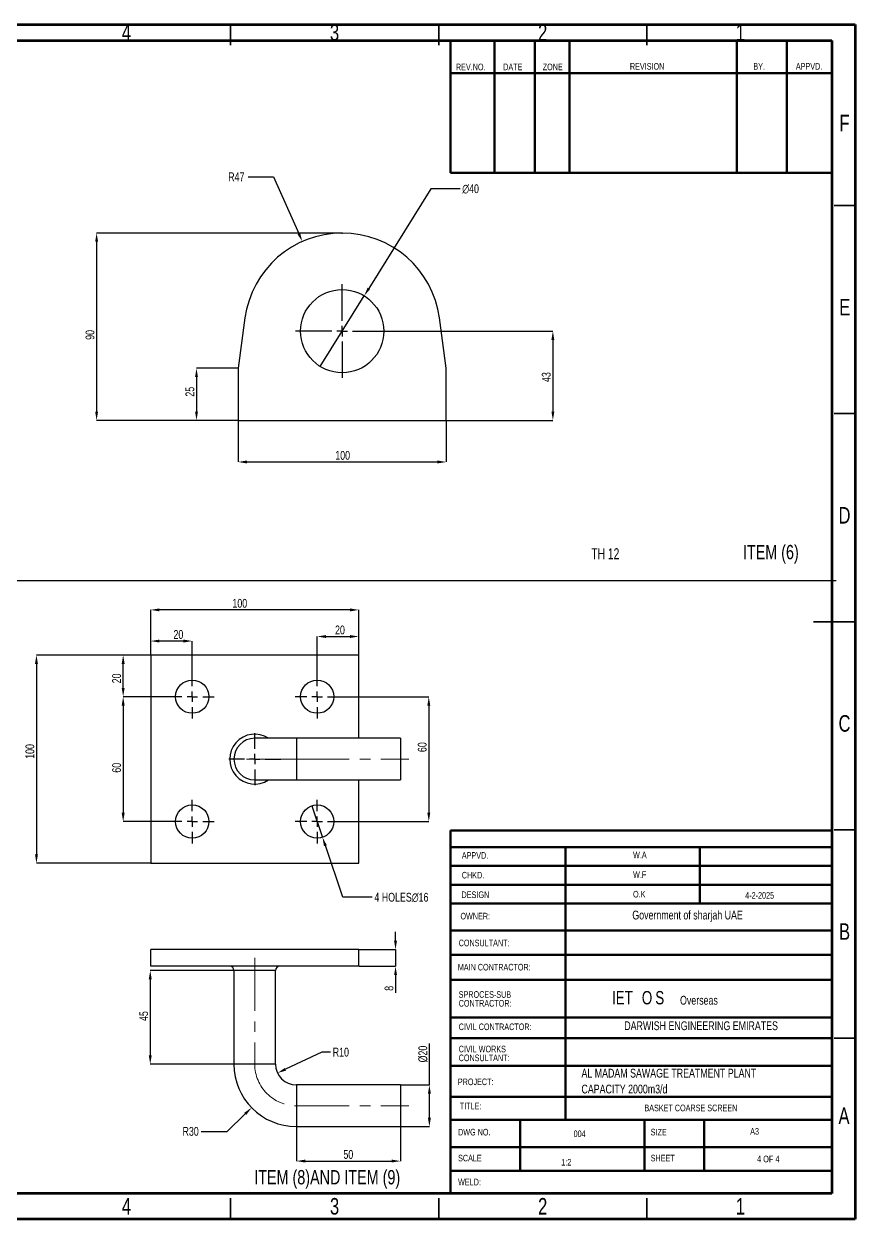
# Model space of a CAD drawing. Header units: millimetres. Extents: x 15 to 1274, y -314 to 292.
# Drawn here: x 216.6 to 416.3, y -313.8 to -26.7 of the extents above; entities that cross this region are included whole.
import ezdxf

# ---------------------------------------------------------------- set-up
doc = ezdxf.new("R2010")
doc.units = ezdxf.units.MM
doc.header["$PDSIZE"] = -1
doc.linetypes.add('CENTERX2', pattern=[20.32, 12.7, -2.54, 2.54, -2.54])
doc.layers.add('BOLD', color=7, linetype='Continuous', lineweight=25)
doc.layers.add('FORMAT', color=7, linetype='Continuous')
doc.styles.add('SLDTEXTSTYLE0', font='TXT', dxfattribs={"width": 0.75})
doc.styles.add('SLDTEXTSTYLE10', font='TXT', dxfattribs={"width": 0.7})
doc.styles.add('SLDTEXTSTYLE8', font='TXT', dxfattribs={"width": 0.666667})
doc.styles.add('SLDTEXTSTYLE9', font='TXT', dxfattribs={"width": 0.687299})
doc.dimstyles.new('SLDDIMSTYLE10', dxfattribs={"dimtxt": 2.116667, "dimasz": 2.116667, "dimexe": 0, "dimexo": 0.0625, "dimgap": 0.529167, "dimtad": 1, "dimdec": 0, "dimlfac": 2, "dimrnd": 1e-09, "dimzin": 12, "dimdsep": 46, "dimtxsty": 'SLDTEXTSTYLE0', "dimsah": 1, "dimcen": 0.09, "dimadec": 0, "dimazin": 3, "dimtfac": 1, "dimtdec": 0, "dimtofl": 0, "dimtmove": 0, "dimatfit": 3, "dimfxl": 1, "dimfrac": 2, "dimtolj": 1, "dimtzin": 12, "dimarcsym": 0})
doc.dimstyles.new('SLDDIMSTYLE11', dxfattribs={"dimtxt": 2.116667, "dimasz": 2.116667, "dimexe": 0, "dimexo": 0.0625, "dimgap": 0.529167, "dimtad": 0, "dimtih": 1, "dimtoh": 1, "dimdec": 0, "dimlfac": 2, "dimrnd": 1e-09, "dimzin": 12, "dimdsep": 46, "dimtxsty": 'SLDTEXTSTYLE0', "dimblk1": 'NONE', "dimsah": 1, "dimcen": 0, "dimadec": 0, "dimazin": 3, "dimtfac": 1, "dimtdec": 0, "dimtmove": 0, "dimatfit": 3, "dimldrblk": 'NONE', "dimfxl": 1, "dimfrac": 2, "dimtolj": 1, "dimtzin": 12, "dimarcsym": 0})
doc.dimstyles.new('SLDDIMSTYLE12', dxfattribs={"dimtxt": 2.116667, "dimasz": 2.116667, "dimexe": 0, "dimexo": 0.0625, "dimgap": 0.529167, "dimtad": 0, "dimtih": 1, "dimtoh": 1, "dimdec": 0, "dimlfac": 2, "dimrnd": 1e-09, "dimzin": 12, "dimdsep": 46, "dimtxsty": 'SLDTEXTSTYLE0', "dimblk1": 'NONE', "dimsah": 1, "dimcen": 0, "dimadec": 0, "dimazin": 3, "dimtfac": 1, "dimtdec": 0, "dimtmove": 0, "dimatfit": 3, "dimldrblk": 'NONE', "dimfxl": 1, "dimfrac": 2, "dimtolj": 1, "dimtzin": 12, "dimarcsym": 0})
doc.dimstyles.new('SLDDIMSTYLE13', dxfattribs={"dimtxt": 2.116667, "dimasz": 2.116667, "dimexe": 0, "dimexo": 0.0625, "dimgap": 0.529167, "dimtad": 1, "dimdec": 0, "dimlfac": 2, "dimrnd": 1e-09, "dimzin": 12, "dimdsep": 46, "dimtxsty": 'SLDTEXTSTYLE0', "dimsah": 1, "dimcen": 0.09, "dimadec": 0, "dimazin": 3, "dimtfac": 1, "dimtdec": 0, "dimtmove": 0, "dimatfit": 0, "dimfxl": 1, "dimfrac": 2, "dimtolj": 1, "dimtzin": 12, "dimarcsym": 0})
doc.dimstyles.new('SLDDIMSTYLE14', dxfattribs={"dimtxt": 2.116667, "dimasz": 2.116667, "dimexe": 0, "dimexo": 0.0625, "dimgap": 0.529167, "dimtad": 0, "dimtih": 1, "dimtoh": 1, "dimdec": 0, "dimlfac": 2, "dimrnd": 1e-09, "dimzin": 12, "dimdsep": 46, "dimtxsty": 'SLDTEXTSTYLE0', "dimsah": 1, "dimcen": 0, "dimadec": 0, "dimazin": 3, "dimtfac": 1, "dimtdec": 0, "dimtofl": 0, "dimtmove": 1, "dimatfit": 3, "dimfxl": 1, "dimfrac": 2, "dimtolj": 1, "dimtzin": 12, "dimarcsym": 0})
doc.dimstyles.new('SLDDIMSTYLE15', dxfattribs={"dimtxt": 2.116667, "dimasz": 2.116667, "dimexe": 0, "dimexo": 0.0625, "dimgap": 0.529167, "dimtad": 0, "dimtih": 1, "dimtoh": 1, "dimdec": 0, "dimlfac": 2, "dimrnd": 1e-09, "dimzin": 12, "dimdsep": 46, "dimtxsty": 'SLDTEXTSTYLE0', "dimsah": 1, "dimcen": 0, "dimadec": 0, "dimazin": 3, "dimtfac": 1, "dimtdec": 0, "dimtofl": 0, "dimtmove": 0, "dimatfit": 3, "dimfxl": 1, "dimfrac": 2, "dimtolj": 1, "dimtzin": 12, "dimarcsym": 0})

# ---------------------------------------------------------------- blocks, each defined once
blk = doc.blocks.new('SW_NOTE_0_45')
at = {"color": 0, "linetype": 'Continuous', "lineweight": 0, "char_height": 1.5875, "attachment_point": 1, "style": 'SLDTEXTSTYLE0'}
for s, insert in [('CIVIL WORKS', (0, 2.05)), ('CONSULTANT:', (0, -0.07))]:
    blk.add_mtext(s, dxfattribs=dict(at, insert=insert))
blk = doc.blocks.new('SW_NOTE_0_46')
at = {"color": 0, "linetype": 'Continuous', "lineweight": 0, "char_height": 1.5875, "attachment_point": 1, "style": 'SLDTEXTSTYLE0'}
for s, insert in [('SPROCES-SUB', (0, 2.05)), ('CONTRACTOR:', (0, -0.07))]:
    blk.add_mtext(s, dxfattribs=dict(at, insert=insert))
blk = doc.blocks.new('SW_NOTE_0_47')
at = {"layer": 'FORMAT', "color": 0, "char_height": 2.1167, "attachment_point": 1, "style": 'SLDTEXTSTYLE0'}
for s, insert in [('AL MADAM SAWAGE TREATMENT PLANT', (0, 2.73)), ('CAPACITY 2000m3/d', (0, -1.09))]:
    blk.add_mtext(s, dxfattribs=dict(at, insert=insert))
blk = doc.blocks.new('SW_NOTE_0_48')
at = {"layer": 'FORMAT', "color": 0, "char_height": 3.2, "attachment_point": 1, "style": 'SLDTEXTSTYLE0'}
for s, insert in [('IET', (0, 4.13)), ('O', (7.16, 4.13)), ('S', (10.39, 4.13))]:
    blk.add_mtext(s, dxfattribs=dict(at, insert=insert))
blk = doc.blocks.new('*D278')
at = {"layer": 'BOLD', "color": 0, "lineweight": -2}
for p, q in [((247.09, -178.25), (247.09, -167.46)), ((294.97, -167.46), (249.21, -167.46)), ((297.09, -178.25), (297.09, -167.46))]:
    blk.add_line(p, q, dxfattribs=at)
at = {"layer": 'BOLD', "color": 0}
for points in [[(249.21, -167.11), (249.21, -167.82), (247.09, -167.46)], [(294.97, -167.11), (294.97, -167.82), (297.09, -167.46)]]:
    blk.add_solid(points, dxfattribs=at)
at = {"layer": 'Defpoints', "color": 0}
for p in [(247.09, -167.46), (247.09, -178.31), (297.09, -178.31)]:
    blk.add_point(p, dxfattribs=at)
at = {"layer": 'BOLD', "color": 0, "insert": (268.5, -164.82), "char_height": 2.117, "attachment_point": 2, "style": 'SLDTEXTSTYLE0'}
blk.add_mtext('\\A1;100', dxfattribs=at)
blk = doc.blocks.new('*D279')
at = {"layer": 'BOLD', "color": 0, "lineweight": -2}
for p, q in [((247.03, -178.31), (219.65, -178.31)), ((219.65, -180.43), (219.65, -226.19)), ((247.03, -228.31), (219.65, -228.31))]:
    blk.add_line(p, q, dxfattribs=at)
at = {"layer": 'BOLD', "color": 0}
for points in [[(219.3, -180.43), (220.01, -180.43), (219.65, -178.31)], [(219.3, -226.19), (220.01, -226.19), (219.65, -228.31)]]:
    blk.add_solid(points, dxfattribs=at)
at = {"layer": 'Defpoints', "color": 0}
for p in [(247.09, -178.31), (219.65, -228.31), (247.09, -228.31)]:
    blk.add_point(p, dxfattribs=at)
at = {"layer": 'BOLD', "color": 0, "insert": (217.01, -201.47), "char_height": 2.117, "attachment_point": 2, "rotation": 90, "style": 'SLDTEXTSTYLE0'}
blk.add_mtext('\\A1;100', dxfattribs=at)
blk = doc.blocks.new('*D280')
at = {"layer": 'BOLD', "color": 0, "lineweight": -2}
for p, q in [((247.09, -178.25), (247.09, -174.95)), ((254.97, -174.95), (249.21, -174.95)), ((257.09, -183), (257.09, -174.95))]:
    blk.add_line(p, q, dxfattribs=at)
at = {"layer": 'BOLD', "color": 0}
for points in [[(249.21, -174.59), (249.21, -175.3), (247.09, -174.95)], [(254.97, -174.59), (254.97, -175.3), (257.09, -174.95)]]:
    blk.add_solid(points, dxfattribs=at)
at = {"layer": 'Defpoints', "color": 0}
for p in [(247.09, -174.95), (247.09, -178.31), (257.09, -183.06)]:
    blk.add_point(p, dxfattribs=at)
at = {"layer": 'BOLD', "color": 0, "insert": (253.75, -172.3), "char_height": 2.117, "attachment_point": 2, "style": 'SLDTEXTSTYLE0'}
blk.add_mtext('\\A1;20', dxfattribs=at)
blk = doc.blocks.new('*D281')
at = {"layer": 'BOLD', "color": 0, "lineweight": -2}
for p, q in [((247.03, -178.31), (240.48, -178.31)), ((240.48, -186.19), (240.48, -180.43)), ((251.78, -188.31), (240.48, -188.31))]:
    blk.add_line(p, q, dxfattribs=at)
at = {"layer": 'BOLD', "color": 0}
for points in [[(240.13, -180.43), (240.84, -180.43), (240.48, -178.31)], [(240.13, -186.19), (240.84, -186.19), (240.48, -188.31)]]:
    blk.add_solid(points, dxfattribs=at)
at = {"layer": 'Defpoints', "color": 0}
for p in [(240.48, -178.31), (247.09, -178.31), (251.84, -188.31)]:
    blk.add_point(p, dxfattribs=at)
at = {"layer": 'BOLD', "color": 0, "insert": (237.84, -183.92), "char_height": 2.117, "attachment_point": 2, "rotation": 90, "style": 'SLDTEXTSTYLE0'}
blk.add_mtext('\\A1;20', dxfattribs=at)
blk = doc.blocks.new('*D282')
at = {"layer": 'BOLD', "color": 0, "lineweight": -2}
for p, q in [((292.4, -188.31), (313.9, -188.31)), ((313.9, -190.43), (313.9, -216.19)), ((292.4, -218.31), (313.9, -218.31))]:
    blk.add_line(p, q, dxfattribs=at)
at = {"layer": 'BOLD', "color": 0}
for points in [[(313.55, -190.43), (314.25, -190.43), (313.9, -188.31)], [(313.55, -216.19), (314.25, -216.19), (313.9, -218.31)]]:
    blk.add_solid(points, dxfattribs=at)
at = {"layer": 'Defpoints', "color": 0}
for p in [(292.34, -188.31), (292.34, -218.31), (313.9, -218.31)]:
    blk.add_point(p, dxfattribs=at)
at = {"layer": 'BOLD', "color": 0, "insert": (311.25, -200.44), "char_height": 2.117, "attachment_point": 2, "rotation": 90, "style": 'SLDTEXTSTYLE0'}
blk.add_mtext('\\A1;60', dxfattribs=at)
blk = doc.blocks.new('*D283')
at = {"layer": 'BOLD', "color": 0, "lineweight": -2}
for p, q in [((285.8, -214.52), (288.37, -222.1)), ((293.26, -236.48), (289.05, -224.1)), ((300.31, -236.48), (293.26, -236.48))]:
    blk.add_line(p, q, dxfattribs=at)
at = {"layer": 'BOLD', "color": 0}
blk.add_solid([(289.39, -223.99), (288.72, -224.21), (288.37, -222.1)], dxfattribs=at)
at = {"layer": 'Defpoints', "color": 0}
for p in [(285.8, -214.52), (288.37, -222.1)]:
    blk.add_point(p, dxfattribs=at)
at = {"layer": 'BOLD', "color": 0, "insert": (300.84, -235.43), "char_height": 2.1167, "attachment_point": 1, "style": 'SLDTEXTSTYLE0'}
blk.add_mtext('\\A1;4 HOLES∅16', dxfattribs=at)
blk = doc.blocks.new('_None')
blk = doc.blocks.new('*D284')
at = {"layer": 'BOLD', "color": 0, "lineweight": -2}
for p, q in [((251.78, -188.31), (240.48, -188.31)), ((240.48, -190.43), (240.48, -216.19)), ((251.78, -218.31), (240.48, -218.31))]:
    blk.add_line(p, q, dxfattribs=at)
at = {"layer": 'BOLD', "color": 0}
for points in [[(240.13, -190.43), (240.84, -190.43), (240.48, -188.31)], [(240.13, -216.19), (240.84, -216.19), (240.48, -218.31)]]:
    blk.add_solid(points, dxfattribs=at)
at = {"layer": 'Defpoints', "color": 0}
for p in [(251.84, -188.31), (240.48, -218.31), (251.84, -218.31)]:
    blk.add_point(p, dxfattribs=at)
at = {"layer": 'BOLD', "color": 0, "insert": (237.84, -205.39), "char_height": 2.117, "attachment_point": 2, "rotation": 90, "style": 'SLDTEXTSTYLE0'}
blk.add_mtext('\\A1;60', dxfattribs=at)
blk = doc.blocks.new('*D285')
at = {"layer": 'BOLD', "color": 0, "lineweight": -2}
for p, q in [((287.09, -183), (287.09, -173.86)), ((289.21, -173.86), (294.97, -173.86)), ((297.09, -178.25), (297.09, -173.86))]:
    blk.add_line(p, q, dxfattribs=at)
at = {"layer": 'BOLD', "color": 0}
for points in [[(289.21, -173.51), (289.21, -174.21), (287.09, -173.86)], [(294.97, -173.51), (294.97, -174.21), (297.09, -173.86)]]:
    blk.add_solid(points, dxfattribs=at)
at = {"layer": 'Defpoints', "color": 0}
for p in [(297.09, -173.86), (297.09, -178.31), (287.09, -183.06)]:
    blk.add_point(p, dxfattribs=at)
at = {"layer": 'BOLD', "color": 0, "insert": (292.56, -171.22), "char_height": 2.117, "attachment_point": 2, "style": 'SLDTEXTSTYLE0'}
blk.add_mtext('\\A1;20', dxfattribs=at)
blk = doc.blocks.new('SW_CENTERMARKSYMBOL_86')
at = {"layer": 'BOLD', "color": 0}
for p, q in [((0, 2.5), (0, 5.25)), ((-2.5, 0), (-5.25, 0)), ((0, 0), (-1.25, 0)), ((0, 0), (0, 1.25)), ((0, 0), (0, -1.25)), ((0, 0), (1.25, 0)), ((2.5, 0), (5.25, 0)), ((0, -2.5), (0, -5.25))]:
    blk.add_line(p, q, dxfattribs=at)
blk = doc.blocks.new('SW_CENTERMARKSYMBOL_87')
at = {"layer": 'BOLD', "color": 0}
for p, q in [((0, 2.5), (0, 5.25)), ((-2.5, 0), (-5.25, 0)), ((0, 0), (-1.25, 0)), ((0, 0), (0, 1.25)), ((0, 0), (0, -1.25)), ((0, 0), (1.25, 0)), ((2.5, 0), (5.25, 0)), ((0, -2.5), (0, -5.25))]:
    blk.add_line(p, q, dxfattribs=at)
blk = doc.blocks.new('SW_CENTERMARKSYMBOL_88')
at = {"layer": 'BOLD', "color": 0}
for p, q in [((0, 2.5), (0, 5.25)), ((-2.5, 0), (-5.25, 0)), ((0, 0), (-1.25, 0)), ((0, 0), (0, 1.25)), ((0, 0), (0, -1.25)), ((0, 0), (1.25, 0)), ((2.5, 0), (5.25, 0)), ((0, -2.5), (0, -5.25))]:
    blk.add_line(p, q, dxfattribs=at)
blk = doc.blocks.new('SW_CENTERMARKSYMBOL_89')
at = {"layer": 'BOLD', "color": 0}
for p, q in [((0, 2.5), (0, 5.25)), ((-2.5, 0), (-5.25, 0)), ((0, 0), (-1.25, 0)), ((0, 0), (0, 1.25)), ((0, 0), (0, -1.25)), ((0, 0), (1.25, 0)), ((2.5, 0), (5.25, 0)), ((0, -2.5), (0, -5.25))]:
    blk.add_line(p, q, dxfattribs=at)
blk = doc.blocks.new('SW_CENTERMARKSYMBOL_90')
at = {"layer": 'BOLD', "color": 0}
for p, q in [((0, 2.5), (0, 6.25)), ((-2.5, 0), (-6.25, 0)), ((0, 0), (-1.25, 0)), ((0, 0), (0, 1.25)), ((0, 0), (0, -1.25)), ((0, 0), (1.25, 0)), ((2.5, 0), (6.25, 0)), ((0, -2.5), (0, -6.25))]:
    blk.add_line(p, q, dxfattribs=at)
blk = doc.blocks.new('*D291')
at = {"layer": 'BOLD', "color": 0, "lineweight": -2}
for p, q in [((270.48, -63.42), (276.61, -63.42)), ((276.61, -63.42), (282.66, -77.03))]:
    blk.add_line(p, q, dxfattribs=at)
at = {"layer": 'BOLD', "color": 0}
blk.add_solid([(282.98, -76.88), (282.34, -77.17), (283.52, -78.96)], dxfattribs=at)
at = {"layer": 'Defpoints', "color": 0}
for p in [(283.52, -78.96), (293.1, -100.5)]:
    blk.add_point(p, dxfattribs=at)
at = {"layer": 'BOLD', "color": 0, "insert": (265.72, -62.36), "char_height": 2.117, "attachment_point": 1, "style": 'SLDTEXTSTYLE0'}
blk.add_mtext('\\A1;R47', dxfattribs=at)
blk = doc.blocks.new('*D292')
at = {"layer": 'BOLD', "color": 0, "lineweight": -2}
for p, q in [((314.42, -66.28), (299.5, -90.22)), ((321.41, -66.28), (314.42, -66.28)), ((287.81, -108.99), (298.39, -92.01))]:
    blk.add_line(p, q, dxfattribs=at)
at = {"layer": 'BOLD', "color": 0}
blk.add_solid([(299.21, -90.03), (299.8, -90.4), (298.39, -92.01)], dxfattribs=at)
at = {"layer": 'Defpoints', "color": 0}
for p in [(298.39, -92.01), (287.81, -108.99)]:
    blk.add_point(p, dxfattribs=at)
at = {"layer": 'BOLD', "color": 0, "insert": (321.94, -65.22), "char_height": 2.117, "attachment_point": 1, "style": 'SLDTEXTSTYLE0'}
blk.add_mtext('\\A1;∅40', dxfattribs=at)
blk = doc.blocks.new('*D293')
at = {"layer": 'BOLD', "color": 0, "lineweight": -2}
for p, q in [((268.1, -121.99), (268.1, -131.93)), ((318.1, -121.99), (318.1, -131.93)), ((270.22, -131.93), (315.98, -131.93))]:
    blk.add_line(p, q, dxfattribs=at)
at = {"layer": 'BOLD', "color": 0}
for points in [[(270.22, -131.57), (270.22, -132.28), (268.1, -131.93)], [(315.98, -131.57), (315.98, -132.28), (318.1, -131.93)]]:
    blk.add_solid(points, dxfattribs=at)
at = {"layer": 'Defpoints', "color": 0}
for p in [(268.1, -121.93), (318.1, -121.93), (318.1, -131.93)]:
    blk.add_point(p, dxfattribs=at)
at = {"layer": 'BOLD', "color": 0, "insert": (293.21, -129.28), "char_height": 2.117, "attachment_point": 2, "style": 'SLDTEXTSTYLE0'}
blk.add_mtext('\\A1;100', dxfattribs=at)
blk = doc.blocks.new('*D294')
at = {"layer": 'BOLD', "color": 0, "lineweight": -2}
for p, q in [((268.04, -109.43), (258.1, -109.43)), ((258.1, -111.54), (258.1, -119.81)), ((268.04, -121.93), (258.1, -121.93))]:
    blk.add_line(p, q, dxfattribs=at)
at = {"layer": 'BOLD', "color": 0}
for points in [[(257.75, -111.54), (258.45, -111.54), (258.1, -109.43)], [(257.75, -119.81), (258.45, -119.81), (258.1, -121.93)]]:
    blk.add_solid(points, dxfattribs=at)
at = {"layer": 'Defpoints', "color": 0}
for p in [(268.1, -109.43), (258.1, -121.93), (268.1, -121.93)]:
    blk.add_point(p, dxfattribs=at)
at = {"layer": 'BOLD', "color": 0, "insert": (255.45, -115.05), "char_height": 2.117, "attachment_point": 2, "rotation": 90, "style": 'SLDTEXTSTYLE0'}
blk.add_mtext('\\A1;25', dxfattribs=at)
blk = doc.blocks.new('*D295')
at = {"layer": 'BOLD', "color": 0, "lineweight": -2}
for p, q in [((304.41, -100.5), (343.71, -100.5)), ((343.71, -102.62), (343.71, -119.81)), ((318.16, -121.93), (343.71, -121.93))]:
    blk.add_line(p, q, dxfattribs=at)
at = {"layer": 'BOLD', "color": 0}
for points in [[(343.35, -102.62), (344.06, -102.62), (343.71, -100.5)], [(343.35, -119.81), (344.06, -119.81), (343.71, -121.93)]]:
    blk.add_solid(points, dxfattribs=at)
at = {"layer": 'Defpoints', "color": 0}
for p in [(304.35, -100.5), (318.1, -121.93), (343.71, -121.93)]:
    blk.add_point(p, dxfattribs=at)
at = {"layer": 'BOLD', "color": 0, "insert": (341.06, -111.54), "char_height": 2.117, "attachment_point": 2, "rotation": 90, "style": 'SLDTEXTSTYLE0'}
blk.add_mtext('\\A1;43', dxfattribs=at)
blk = doc.blocks.new('*D296')
at = {"layer": 'BOLD', "color": 0, "lineweight": -2}
for p, q in [((293.04, -76.93), (234.1, -76.93)), ((234.1, -79.04), (234.1, -119.81)), ((268.04, -121.93), (234.1, -121.93))]:
    blk.add_line(p, q, dxfattribs=at)
at = {"layer": 'BOLD', "color": 0}
for points in [[(233.75, -79.04), (234.45, -79.04), (234.1, -76.93)], [(233.75, -119.81), (234.45, -119.81), (234.1, -121.93)]]:
    blk.add_solid(points, dxfattribs=at)
at = {"layer": 'Defpoints', "color": 0}
for p in [(293.1, -76.93), (234.1, -121.93), (268.1, -121.93)]:
    blk.add_point(p, dxfattribs=at)
at = {"layer": 'BOLD', "color": 0, "insert": (231.45, -101.4), "char_height": 2.117, "attachment_point": 2, "rotation": 90, "style": 'SLDTEXTSTYLE0'}
blk.add_mtext('\\A1;90', dxfattribs=at)
blk = doc.blocks.new('SW_CENTERMARKSYMBOL_91')
at = {"layer": 'BOLD', "color": 0}
for p, q in [((0, 2.5), (0, 11.25)), ((-2.5, 0), (-11.25, 0)), ((0, 0), (-1.25, 0)), ((0, 0), (0, 1.25)), ((0, 0), (0, -1.25)), ((0, 0), (1.25, 0)), ((2.5, 0), (11.25, 0)), ((0, -2.5), (0, -11.25))]:
    blk.add_line(p, q, dxfattribs=at)
blk = doc.blocks.new('*D299')
at = {"layer": 'BOLD', "color": 0, "lineweight": -2}
for p, q in [((265.49, -292.73), (269.82, -288.52)), ((259.23, -292.73), (265.49, -292.73))]:
    blk.add_line(p, q, dxfattribs=at)
at = {"layer": 'BOLD', "color": 0}
blk.add_solid([(269.58, -288.26), (270.07, -288.77), (271.34, -287.04)], dxfattribs=at)
at = {"layer": 'Defpoints', "color": 0}
for p in [(282.09, -276.58), (271.34, -287.04)]:
    blk.add_point(p, dxfattribs=at)
at = {"layer": 'BOLD', "color": 0, "insert": (254.74, -291.67), "char_height": 2.117, "attachment_point": 1, "style": 'SLDTEXTSTYLE0'}
blk.add_mtext('\\A1;R30', dxfattribs=at)
blk = doc.blocks.new('*D300')
at = {"layer": 'BOLD', "color": 0, "lineweight": -2}
for p, q in [((288.18, -273.7), (279.48, -277.81)), ((290.3, -273.7), (288.18, -273.7))]:
    blk.add_line(p, q, dxfattribs=at)
at = {"layer": 'BOLD', "color": 0}
blk.add_solid([(279.33, -277.49), (279.63, -278.13), (277.57, -278.71)], dxfattribs=at)
at = {"layer": 'Defpoints', "color": 0}
for p in [(282.09, -276.58), (277.57, -278.71)]:
    blk.add_point(p, dxfattribs=at)
at = {"layer": 'BOLD', "color": 0, "insert": (290.83, -272.64), "char_height": 2.117, "attachment_point": 1, "style": 'SLDTEXTSTYLE0'}
blk.add_mtext('\\A1;R10', dxfattribs=at)
blk = doc.blocks.new('*D301')
at = {"layer": 'BOLD', "color": 0, "lineweight": -2}
for p, q in [((314.04, -281.58), (314.04, -271.64)), ((307.15, -281.58), (314.04, -281.58)), ((314.04, -289.46), (314.04, -283.69)), ((307.15, -291.58), (314.04, -291.58))]:
    blk.add_line(p, q, dxfattribs=at)
at = {"layer": 'BOLD', "color": 0}
for points in [[(313.69, -283.69), (314.4, -283.69), (314.04, -281.58)], [(313.69, -289.46), (314.4, -289.46), (314.04, -291.58)]]:
    blk.add_solid(points, dxfattribs=at)
at = {"layer": 'Defpoints', "color": 0}
for p in [(307.09, -281.58), (307.09, -291.58), (314.04, -291.58)]:
    blk.add_point(p, dxfattribs=at)
at = {"layer": 'BOLD', "color": 0, "insert": (311.4, -274.16), "char_height": 2.117, "attachment_point": 2, "rotation": 90, "style": 'SLDTEXTSTYLE0'}
blk.add_mtext('\\A1;%%c20', dxfattribs=at)
blk = doc.blocks.new('*D302')
at = {"layer": 'BOLD', "color": 0, "lineweight": -2}
for p, q in [((267.03, -254.08), (246.99, -254.08)), ((246.99, -256.19), (246.99, -274.46)), ((267.03, -276.58), (246.99, -276.58))]:
    blk.add_line(p, q, dxfattribs=at)
at = {"layer": 'BOLD', "color": 0}
for points in [[(246.63, -256.19), (247.34, -256.19), (246.99, -254.08)], [(246.63, -274.46), (247.34, -274.46), (246.99, -276.58)]]:
    blk.add_solid(points, dxfattribs=at)
at = {"layer": 'Defpoints', "color": 0}
for p in [(267.09, -254.08), (246.99, -276.58), (267.09, -276.58)]:
    blk.add_point(p, dxfattribs=at)
at = {"layer": 'BOLD', "color": 0, "insert": (244.34, -265.04), "char_height": 2.117, "attachment_point": 2, "rotation": 90, "style": 'SLDTEXTSTYLE0'}
blk.add_mtext('\\A1;45', dxfattribs=at)
blk = doc.blocks.new('*D303')
at = {"layer": 'BOLD', "color": 0, "lineweight": -2}
for p, q in [((282.09, -291.64), (282.09, -299.87)), ((307.09, -291.64), (307.09, -299.87)), ((284.21, -299.87), (304.97, -299.87))]:
    blk.add_line(p, q, dxfattribs=at)
at = {"layer": 'BOLD', "color": 0}
for points in [[(284.21, -299.52), (284.21, -300.22), (282.09, -299.87)], [(304.97, -299.52), (304.97, -300.22), (307.09, -299.87)]]:
    blk.add_solid(points, dxfattribs=at)
at = {"layer": 'Defpoints', "color": 0}
for p in [(282.09, -291.58), (307.09, -291.58), (307.09, -299.87)]:
    blk.add_point(p, dxfattribs=at)
at = {"layer": 'BOLD', "color": 0, "insert": (294.57, -297.22), "char_height": 2.117, "attachment_point": 2, "style": 'SLDTEXTSTYLE0'}
blk.add_mtext('\\A1;50', dxfattribs=at)
blk = doc.blocks.new('*D304')
at = {"layer": 'BOLD', "color": 0, "lineweight": -2}
for p, q in [((305.91, -246.96), (305.91, -244.84)), ((297.15, -249.08), (305.91, -249.08)), ((305.91, -249.08), (305.91, -253.08)), ((297.15, -253.08), (305.91, -253.08)), ((305.91, -255.19), (305.91, -259.43))]:
    blk.add_line(p, q, dxfattribs=at)
at = {"layer": 'BOLD', "color": 0}
for points in [[(305.56, -246.96), (306.26, -246.96), (305.91, -249.08)], [(305.56, -255.19), (306.26, -255.19), (305.91, -253.08)]]:
    blk.add_solid(points, dxfattribs=at)
at = {"layer": 'Defpoints', "color": 0}
for p in [(297.09, -249.08), (305.91, -249.08), (297.09, -253.08)]:
    blk.add_point(p, dxfattribs=at)
at = {"layer": 'BOLD', "color": 0, "insert": (303.27, -258.37), "char_height": 2.117, "attachment_point": 2, "rotation": 90, "style": 'SLDTEXTSTYLE0'}
blk.add_mtext('\\A1;8', dxfattribs=at)

msp = doc.modelspace()

# ---------------------------------------------------------------- linework, layer by layer
at = {"color": 7, "linetype": 'Continuous', "lineweight": 70}
for p, q in [((16.302, -26.809), (416.302, -26.809)), ((416.302, -26.809), (416.302, -313.809)), ((21.302, -30.676), (410.705, -30.676)), ((410.705, -30.676), (410.705, -307.676)), ((410.705, -307.676), (21.302, -307.676)), ((416.302, -313.809), (16.302, -313.809))]:
    msp.add_line(p, q, dxfattribs=at)
at = {"color": 7, "linetype": 'Continuous', "lineweight": 35}
for p, q in [((266.302, -31.809), (266.302, -26.809)), ((316.302, -31.809), (316.302, -26.809)), ((366.302, -31.809), (366.302, -26.809)), ((411.302, -70.309), (416.302, -70.309)), ((411.302, -120.309), (416.302, -120.309)), ((416.303, -170.309), (406.301, -170.309)), ((411.302, -170.309), (416.302, -170.309)), ((411.302, -220.309), (416.302, -220.309)), ((411.302, -270.309), (416.302, -270.309)), ((266.302, -308.809), (266.302, -313.809)), ((316.302, -308.809), (316.302, -313.809)), ((366.302, -308.809), (366.302, -313.809))]:
    msp.add_line(p, q, dxfattribs=at)
at = {"color": 7, "linetype": 'Continuous', "lineweight": 50}
for p, q in [((319.145, -30.676), (319.145, -62.499)), ((329.721, -30.676), (329.721, -62.362)), ((339.38, -30.676), (339.38, -62.499)), ((347.738, -30.676), (347.738, -62.499)), ((387.855, -30.676), (387.855, -62.499)), ((399.891, -30.676), (399.891, -62.499)), ((410.705, -38.491), (319.145, -38.491)), ((410.705, -62.499), (319.145, -62.499)), ((410.705, -220.433), (319.107, -220.433)), ((319.107, -220.433), (319.107, -233.484)), ((410.705, -224.484), (319.107, -224.484)), ((346.75, -228.984), (346.75, -224.484)), ((379.041, -237.984), (379.041, -224.484)), ((410.705, -228.984), (319.107, -228.984)), ((346.75, -233.484), (346.75, -228.984)), ((319.107, -233.484), (319.107, -307.676)), ((410.705, -233.484), (319.107, -233.484)), ((346.75, -237.984), (346.75, -233.484)), ((410.705, -237.984), (319.107, -237.984)), ((346.75, -289.984), (346.75, -237.984)), ((410.705, -244.484), (319.107, -244.484)), ((410.705, -250.358), (319.107, -250.358)), ((410.705, -256.301), (319.107, -256.301)), ((410.705, -265.378), (319.107, -265.378)), ((410.705, -270.309), (319.107, -270.309)), ((410.705, -276.984), (319.107, -276.984)), ((410.705, -284.442), (319.107, -284.442)), ((319.107, -289.984), (410.705, -289.984)), ((335.859, -302.176), (335.859, -289.984)), ((365.742, -302.176), (365.742, -289.984)), ((380.013, -302.176), (380.013, -289.984)), ((319.107, -296.512), (410.705, -296.512)), ((319.107, -302.176), (410.705, -302.176))]:
    msp.add_line(p, q, dxfattribs=at)
at = {"color": 7, "linetype": 'Continuous', "lineweight": 25}
for p, q in [((269.737, -97.336), (268.098, -109.426)), ((318.098, -109.426), (316.46, -97.336)), ((268.098, -109.426), (268.098, -121.926)), ((318.098, -121.926), (318.098, -109.426)), ((268.098, -121.926), (318.098, -121.926)), ((247.089, -178.309), (247.089, -228.309)), ((297.089, -178.309), (247.089, -178.309)), ((297.089, -198.309), (297.089, -178.309)), ((282.089, -198.309), (272.089, -198.309)), ((307.089, -198.309), (282.089, -198.309)), ((307.089, -198.309), (307.089, -208.309)), ((272.089, -208.309), (282.089, -208.309)), ((282.089, -208.309), (307.089, -208.309)), ((297.089, -228.309), (297.089, -208.309)), ((247.089, -228.309), (297.089, -228.309)), ((247.089, -253.076), (247.089, -249.076)), ((297.089, -249.076), (247.089, -249.076)), ((297.089, -253.076), (297.089, -249.076)), ((297.089, -253.076), (247.089, -253.076)), ((267.089, -254.076), (267.089, -276.576)), ((277.089, -276.576), (277.089, -254.076)), ((307.089, -281.576), (282.089, -281.576)), ((307.089, -281.576), (307.089, -291.576)), ((282.089, -291.576), (307.089, -291.576))]:
    msp.add_line(p, q, dxfattribs=at)
at = {"color": 8, "linetype": 'Continuous', "lineweight": 25}
for p, q in [((282.089, -198.309), (282.089, -208.309)), ((277.089, -254.076), (267.089, -254.076)), ((277.089, -276.576), (267.089, -276.576)), ((282.089, -281.576), (282.089, -291.576))]:
    msp.add_line(p, q, dxfattribs=at)
at = {"color": 7, "linetype": 'Continuous', "lineweight": 25}
for centre, radius in [((293.098, -100.501), 10), ((257.089, -188.309), 4), ((287.089, -188.309), 4), ((257.089, -218.309), 4), ((287.089, -218.309), 4)]:
    msp.add_circle(centre, radius, dxfattribs=at)
for centre, radius, start, end in [((293.098, -100.501), 23.575, 7.71688, 172.28312), ((272.089, -203.309), 5, 90, 270), ((266.089, -254.076), 1, 0, 90), ((278.089, -254.076), 1, 90, 180), ((282.089, -276.576), 15, 180, 270), ((282.089, -276.576), 5, 180, 270)]:
    msp.add_arc(centre, radius, start, end, dxfattribs=at)
at = {"color": 8, "linetype": 'Continuous', "lineweight": 25}
msp.add_arc((272.089, -203.309), 6, 56.44269, 303.55731, dxfattribs=at)
at = {"layer": 'BOLD'}
msp.add_line((20.472, -160.423), (411.776, -160.423), dxfattribs=at)
at = {"layer": 'BOLD', "linetype": 'CENTERX2', "lineweight": 18}
for p, q in [((282.089, -203.309), (270.089, -203.309)), ((282.089, -203.309), (309.089, -203.309)), ((272.089, -251.076), (272.089, -276.576)), ((282.089, -286.576), (309.089, -286.576))]:
    msp.add_line(p, q, dxfattribs=at)
msp.add_arc((282.089, -276.576), 10, 180, 270, dxfattribs=at)
at = {"layer": 'BOLD'}
msp.add_point((293.098, -76.926), dxfattribs=at)

# ---------------------------------------------------------------- block references
at = {"color": 7, "linetype": 'Continuous', "lineweight": 0}
for name, p in [('SW_NOTE_0_46', (321.081, -261.106)), ('SW_NOTE_0_45', (321.081, -274.209))]:
    msp.add_blockref(name, p, dxfattribs=at)
at = {"layer": 'BOLD'}
for name, p in [('SW_CENTERMARKSYMBOL_91', (293.098, -100.501)), ('SW_CENTERMARKSYMBOL_86', (257.089, -188.309)), ('SW_CENTERMARKSYMBOL_87', (287.089, -188.309)), ('SW_CENTERMARKSYMBOL_90', (272.089, -203.309)), ('SW_CENTERMARKSYMBOL_89', (257.089, -218.309)), ('SW_CENTERMARKSYMBOL_88', (287.089, -218.309))]:
    msp.add_blockref(name, p, dxfattribs=at)
at = {"layer": 'FORMAT'}
for name, p in [('SW_NOTE_0_48', (357.916, -263.15)), ('SW_NOTE_0_47', (350.575, -280.417))]:
    msp.add_blockref(name, p, dxfattribs=at)

# ---------------------------------------------------------------- texts
at = {"color": 7, "linetype": 'Continuous', "lineweight": 0}
for s, insert, char_height, attachment_point, style in [('4', (241.262, -26.749), 3.969, 2, 'SLDTEXTSTYLE0'), ('3', (291.262, -26.749), 3.969, 2, 'SLDTEXTSTYLE0'), ('2', (341.262, -26.749), 3.969, 2, 'SLDTEXTSTYLE0'), ('1', (388.762, -26.749), 3.969, 2, 'SLDTEXTSTYLE0'), ('REV.NO.', (320.418, -36.245), 1.5875, 1, 'SLDTEXTSTYLE0'), ('DATE', (331.771, -36.23), 1.5875, 1, 'SLDTEXTSTYLE0'), ('ZONE', (341.27, -36.23), 1.5875, 1, 'SLDTEXTSTYLE0'), ('REVISION', (362.21, -36.103), 1.5875, 1, 'SLDTEXTSTYLE0'), ('BY.', (391.863, -36.087), 1.5875, 1, 'SLDTEXTSTYLE0'), ('APPVD.', (402.074, -36.087), 1.5875, 1, 'SLDTEXTSTYLE0'), ('F', (413.76, -48.499), 3.969, 2, 'SLDTEXTSTYLE0'), ('E', (413.81, -92.749), 3.969, 2, 'SLDTEXTSTYLE0'), ('D', (413.755, -142.749), 3.969, 2, 'SLDTEXTSTYLE0'), ('C', (413.761, -192.749), 3.969, 2, 'SLDTEXTSTYLE0'), ('APPVD.', (321.834, -225.66), 1.5875, 1, 'SLDTEXTSTYLE0'), ('W.A', (362.968, -225.528), 1.5875, 1, 'SLDTEXTSTYLE0'), ('CHKD.', (321.834, -230.393), 1.5875, 1, 'SLDTEXTSTYLE0'), ('W.F', (362.968, -230.261), 1.5875, 1, 'SLDTEXTSTYLE0'), ('DESIGN', (321.748, -235.095), 1.5875, 1, 'SLDTEXTSTYLE9'), ('O.K', (362.968, -234.963), 1.5875, 1, 'SLDTEXTSTYLE0'), ('OWNER:', (321.502, -240.236), 1.5875, 1, 'SLDTEXTSTYLE0'), ('B', (413.773, -242.749), 3.969, 2, 'SLDTEXTSTYLE0'), ('CONSULTANT:', (321.081, -246.678), 1.5875, 1, 'SLDTEXTSTYLE0'), ('MAIN CONTRACTOR:', (320.873, -252.494), 1.5875, 1, 'SLDTEXTSTYLE0'), ('CIVIL CONTRACTOR:', (321.081, -266.821), 1.5875, 1, 'SLDTEXTSTYLE0'), ('PROJECT:', (320.885, -280.043), 1.5875, 1, 'SLDTEXTSTYLE0'), ('TITLE:', (321.351, -285.859), 1.5875, 1, 'SLDTEXTSTYLE0'), ('A', (413.642, -286.999), 3.969, 2, 'SLDTEXTSTYLE0'), ('DWG NO.', (320.934, -292.126), 1.5875, 1, 'SLDTEXTSTYLE0'), ('SIZE', (367.209, -292.126), 1.5875, 1, 'SLDTEXTSTYLE0'), ('A3', (391.104, -291.921), 1.5875, 1, 'SLDTEXTSTYLE0'), ('SCALE', (320.934, -298.362), 1.5875, 1, 'SLDTEXTSTYLE0'), ('SHEET', (367.209, -298.362), 1.5875, 1, 'SLDTEXTSTYLE0'), ('WELD:', (320.934, -304.102), 1.5875, 1, 'SLDTEXTSTYLE0'), ('4', (241.262, -308.749), 3.969, 2, 'SLDTEXTSTYLE0'), ('3', (291.262, -308.749), 3.969, 2, 'SLDTEXTSTYLE0'), ('2', (341.262, -308.749), 3.969, 2, 'SLDTEXTSTYLE0'), ('1', (388.762, -308.749), 3.969, 2, 'SLDTEXTSTYLE0')]:
    msp.add_mtext(s, dxfattribs=dict(at, insert=insert, char_height=char_height, attachment_point=attachment_point, style=style))
at = {"layer": 'BOLD', "attachment_point": 1}
for s, insert, char_height, style in [('ITEM (6)', (389.355, -151.856), 3.4396, 'SLDTEXTSTYLE0'), ('TH 12', (352.933, -152.646), 2.6458, 'SLDTEXTSTYLE10'), ('4-2-2025', (389.911, -235.254), 1.5875, 'SLDTEXTSTYLE0'), ('004', (348.683, -292.515), 1.5875, 'SLDTEXTSTYLE0'), ('4 OF 4', (392.745, -298.581), 1.5875, 'SLDTEXTSTYLE8'), ('1:2', (345.723, -299.352), 1.5875, 'SLDTEXTSTYLE0'), ('ITEM (8)AND ITEM (9)', (271.963, -302.032), 3.43958, 'SLDTEXTSTYLE0')]:
    msp.add_mtext(s, dxfattribs=dict(at, insert=insert, char_height=char_height, style=style))
at = {"layer": 'FORMAT', "attachment_point": 1, "style": 'SLDTEXTSTYLE0'}
for s, insert, char_height in [('Government of sharjah UAE', (362.787, -239.71), 2.11667), ('Overseas', (374.249, -260.179), 2.1167), ('DARWISH ENGINEERING EMIRATES', (360.853, -266.295), 2.11667), ('BASKET COARSE SCREEN', (365.698, -286.31), 1.5875)]:
    msp.add_mtext(s, dxfattribs=dict(at, insert=insert, char_height=char_height))

# ---------------------------------------------------------------- dimensions: what is measured, and where the dimension line sits
at = {"layer": 'BOLD'}
for center, mpoint, dimstyle, picture, middle in [((293.098, -100.501), (283.519, -78.96), 'SLDDIMSTYLE15', '*D291', (267.836, -63.415)), ((282.089, -276.576), (277.568, -278.712), 'SLDDIMSTYLE14', '*D300', (288.184, -273.697)), ((282.089, -276.576), (271.34, -287.039), 'SLDDIMSTYLE15', '*D299', (256.721, -292.732))]:
    dim = msp.add_radius_dim(center=center, mpoint=mpoint, dimstyle=dimstyle, dxfattribs=at)
    dim.commit()
    dim.dimension.update_dxf_attribs({"geometry": picture, "text_midpoint": middle, "dimtype": 164})
dim = msp.add_diameter_dim_2p(p1=(287.811, -108.989), p2=(298.386, -92.013), dimstyle='SLDDIMSTYLE12', dxfattribs=at)
dim.commit()
dim.dimension.update_dxf_attribs({"geometry": '*D292', "text_midpoint": (323.927, -66.281), "dimtype": 163})
for base, p1, p2, dimstyle, picture, middle in [((234.098, -121.926), (293.098, -76.926), (268.098, -121.926), 'SLDDIMSTYLE10', '*D296', (234.098, -101.402)), ((343.706, -121.926), (304.348, -100.501), (318.098, -121.926), 'SLDDIMSTYLE10', '*D295', (343.706, -111.538)), ((258.098, -121.926), (268.098, -109.426), (268.098, -121.926), 'SLDDIMSTYLE13', '*D294', (258.098, -115.052)), ((219.652, -228.309), (247.089, -178.309), (247.089, -228.309), 'SLDDIMSTYLE10', '*D279', (219.652, -201.475)), ((240.484, -178.309), (251.839, -188.309), (247.089, -178.309), 'SLDDIMSTYLE13', '*D281', (240.484, -183.916)), ((240.484, -218.309), (251.839, -188.309), (251.839, -218.309), 'SLDDIMSTYLE10', '*D284', (240.484, -205.387)), ((313.898, -218.309), (292.339, -188.309), (292.339, -218.309), 'SLDDIMSTYLE10', '*D282', (313.898, -200.444)), ((305.911, -249.076), (297.089, -253.076), (297.089, -249.076), 'SLDDIMSTYLE13', '*D304', (305.911, -258.368)), ((246.987, -276.576), (267.089, -254.076), (267.089, -276.576), 'SLDDIMSTYLE10', '*D302', (246.987, -265.044))]:
    dim = msp.add_linear_dim(base=base, p1=p1, p2=p2, angle=90, dimstyle=dimstyle, dxfattribs=at)
    dim.commit()
    dim.dimension.update_dxf_attribs({"geometry": picture, "text_midpoint": middle, "dimtype": 160})
for base, p1, p2, dimstyle, picture, middle in [((318.098, -131.926), (268.098, -121.926), (318.098, -121.926), 'SLDDIMSTYLE10', '*D293', (293.208, -131.926)), ((247.089, -167.464), (297.089, -178.309), (247.089, -178.309), 'SLDDIMSTYLE10', '*D278', (268.495, -167.464)), ((247.089, -174.946), (257.089, -183.059), (247.089, -178.309), 'SLDDIMSTYLE13', '*D280', (253.745, -174.946)), ((297.089, -173.862), (287.089, -183.059), (297.089, -178.309), 'SLDDIMSTYLE13', '*D285', (292.562, -173.862)), ((307.089, -299.87), (282.089, -291.576), (307.089, -291.576), 'SLDDIMSTYLE10', '*D303', (294.575, -299.87))]:
    dim = msp.add_linear_dim(base=base, p1=p1, p2=p2, dimstyle=dimstyle, dxfattribs=at)
    dim.commit()
    dim.dimension.update_dxf_attribs({"geometry": picture, "text_midpoint": middle, "dimtype": 160})
dim = msp.add_diameter_dim_2p(p1=(285.803, -214.521), p2=(288.375, -222.097), text='4 HOLES<>', dimstyle='SLDDIMSTYLE11', dxfattribs=at)
dim.commit()
dim.dimension.update_dxf_attribs({"geometry": '*D283', "text_midpoint": (308.247, -236.485), "dimtype": 163})
dim = msp.add_linear_dim(base=(314.043, -291.576), p1=(307.089, -281.576), p2=(307.089, -291.576), angle=90, text='%%c<>', dimstyle='SLDDIMSTYLE10', dxfattribs=at)
dim.commit()
dim.dimension.update_dxf_attribs({"geometry": '*D301', "text_midpoint": (314.043, -274.156), "dimtype": 160})

doc.saveas('drawing.dxf')
